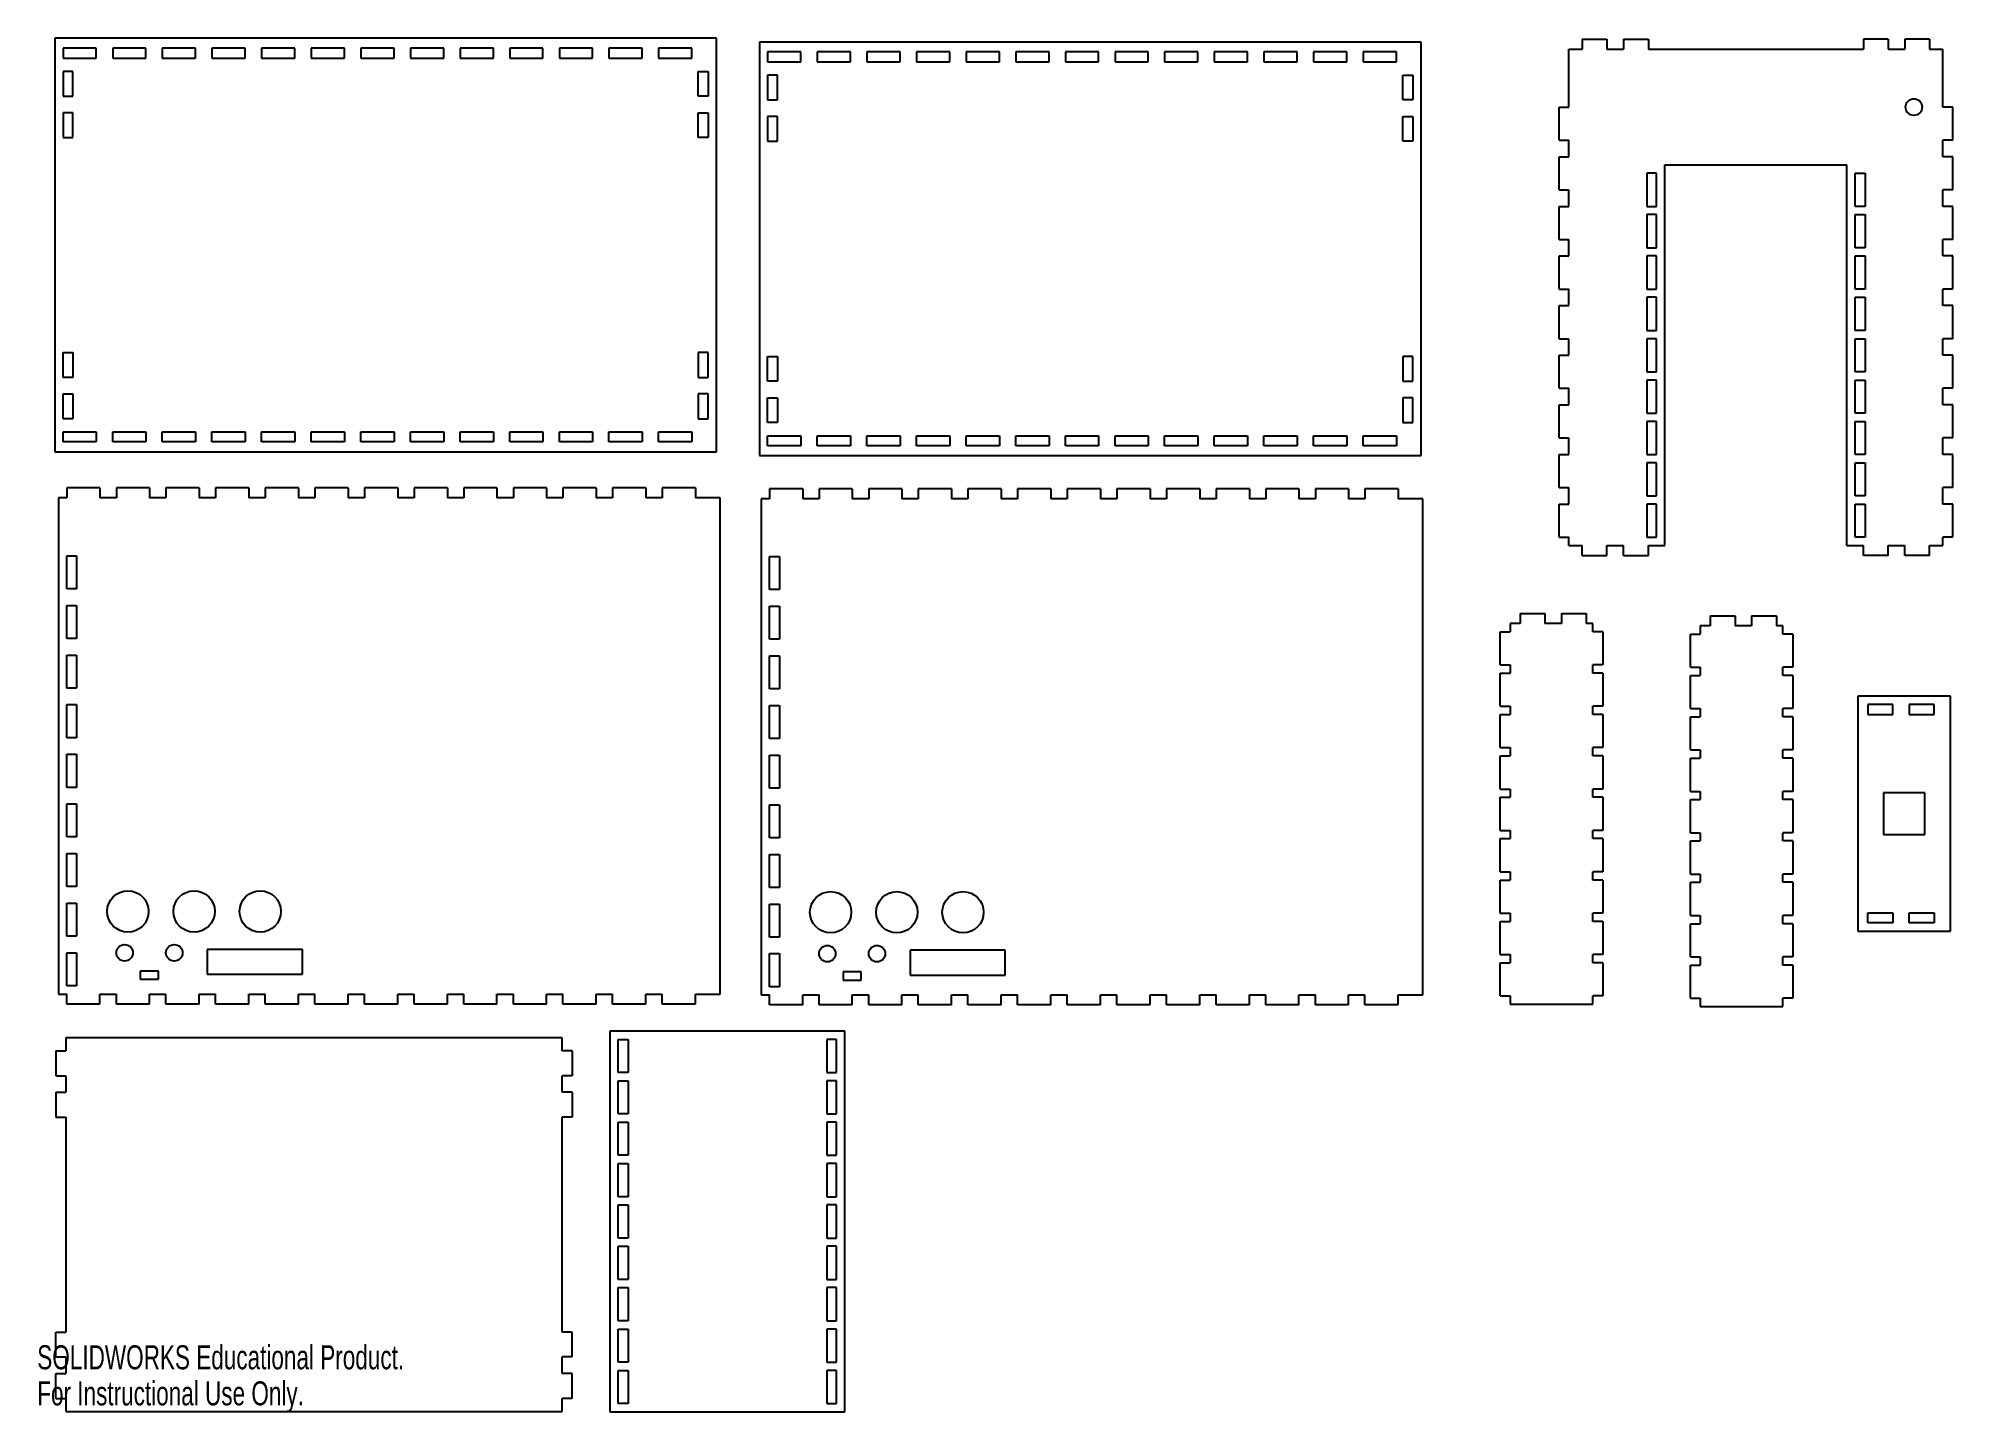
# Model space of a CAD drawing. Header units: millimetres. Extents: x 1 to 1158, y 0 to 831.
import ezdxf

# ---------------------------------------------------------------- set-up
doc = ezdxf.new("R2010")
doc.units = ezdxf.units.MM
doc.styles.add('SLDTEXTSTYLE0', font='TXT', dxfattribs={"width": 0.7})

msp = doc.modelspace()

# ---------------------------------------------------------------- linework, layer by layer
at = {"color": 7, "linetype": 'Continuous', "lineweight": 25}
for p, q in [((410.6, 830.6), (10.6, 830.6)), ((10.6, 830.6), (10.6, 580.6)), ((35.7, 824.6), (15.6, 824.6)), ((15.6, 824.6), (15.6, 818.6)), ((35.7, 818.6), (35.7, 824.6)), ((65.7, 824.6), (45.6, 824.6)), ((45.6, 824.6), (45.6, 818.6)), ((65.7, 818.6), (65.7, 824.6)), ((95.7, 824.6), (75.6, 824.6)), ((75.6, 824.6), (75.6, 818.6)), ((95.7, 818.6), (95.7, 824.6)), ((125.7, 824.6), (105.6, 824.6)), ((105.6, 824.6), (105.6, 818.6)), ((125.7, 818.6), (125.7, 824.6)), ((155.7, 824.6), (135.6, 824.6)), ((135.6, 824.6), (135.6, 818.6)), ((155.7, 818.6), (155.7, 824.6)), ((185.7, 824.6), (165.6, 824.6)), ((165.6, 824.6), (165.6, 818.6)), ((185.7, 818.6), (185.7, 824.6)), ((215.7, 824.6), (195.6, 824.6)), ((195.6, 824.6), (195.6, 818.6)), ((215.7, 818.6), (215.7, 824.6)), ((245.7, 824.6), (225.6, 824.6)), ((225.6, 824.6), (225.6, 818.6)), ((245.7, 818.6), (245.7, 824.6)), ((275.7, 824.6), (255.6, 824.6)), ((255.6, 824.6), (255.6, 818.6)), ((275.7, 818.6), (275.7, 824.6)), ((305.7, 824.6), (285.6, 824.6)), ((285.6, 824.6), (285.6, 818.6)), ((305.7, 818.6), (305.7, 824.6)), ((335.7, 824.6), (315.6, 824.6)), ((315.6, 824.6), (315.6, 818.6)), ((335.7, 818.6), (335.7, 824.6)), ((365.7, 824.6), (345.6, 824.6)), ((345.6, 824.6), (345.6, 818.6)), ((365.7, 818.6), (365.7, 824.6)), ((395.7, 824.6), (375.6, 824.6)), ((375.6, 824.6), (375.6, 818.6)), ((395.7, 818.6), (395.7, 824.6)), ((410.6, 580.6), (410.6, 830.6)), ((836.5, 828.3), (436.5, 828.3)), ((436.5, 828.3), (436.5, 578.3)), ((461.6, 822.3), (441.5, 822.3)), ((441.5, 822.3), (441.5, 816.3)), ((461.6, 816.3), (461.6, 822.3)), ((491.6, 822.3), (471.5, 822.3)), ((471.5, 822.3), (471.5, 816.3)), ((491.6, 816.3), (491.6, 822.3)), ((521.6, 822.3), (501.5, 822.3)), ((501.5, 822.3), (501.5, 816.3)), ((521.6, 816.3), (521.6, 822.3)), ((551.6, 822.3), (531.5, 822.3)), ((531.5, 822.3), (531.5, 816.3)), ((551.6, 816.3), (551.6, 822.3)), ((581.6, 822.3), (561.5, 822.3)), ((561.5, 822.3), (561.5, 816.3)), ((581.6, 816.3), (581.6, 822.3)), ((611.6, 822.3), (591.5, 822.3)), ((591.5, 822.3), (591.5, 816.3)), ((611.6, 816.3), (611.6, 822.3)), ((641.6, 822.3), (621.5, 822.3)), ((621.5, 822.3), (621.5, 816.3)), ((641.6, 816.3), (641.6, 822.3)), ((671.6, 822.3), (651.5, 822.3)), ((651.5, 822.3), (651.5, 816.3)), ((671.6, 816.3), (671.6, 822.3)), ((701.6, 822.3), (681.5, 822.3)), ((681.5, 822.3), (681.5, 816.3)), ((701.6, 816.3), (701.6, 822.3)), ((731.6, 822.3), (711.5, 822.3)), ((711.5, 822.3), (711.5, 816.3)), ((731.6, 816.3), (731.6, 822.3)), ((761.6, 822.3), (741.5, 822.3)), ((741.5, 822.3), (741.5, 816.3)), ((761.6, 816.3), (761.6, 822.3)), ((791.6, 822.3), (771.5, 822.3)), ((771.5, 822.3), (771.5, 816.3)), ((791.6, 816.3), (791.6, 822.3)), ((821.6, 822.3), (801.5, 822.3)), ((801.5, 822.3), (801.5, 816.3)), ((821.6, 816.3), (821.6, 822.3)), ((836.5, 578.3), (836.5, 828.3)), ((925.9, 789), (925.9, 824)), ((925.9, 824), (933.9, 824)), ((933.9, 830), (933.9, 824)), ((933.9, 830), (948.9, 830)), ((948.9, 830), (948.9, 824)), ((948.9, 824), (958.9, 824)), ((958.9, 830), (958.9, 824)), ((958.9, 830), (973.9, 830)), ((973.9, 830), (973.9, 824)), ((973.9, 824), (1103.9, 824)), ((1103.9, 830), (1103.9, 824)), ((1118.9, 830), (1103.9, 830)), ((1118.9, 830), (1118.9, 824)), ((1118.9, 824), (1128.9, 824)), ((1128.9, 830), (1128.9, 824)), ((1143.9, 830), (1128.9, 830)), ((1143.9, 830), (1143.9, 824)), ((1143.9, 824), (1151.9, 824)), ((1151.9, 789), (1151.9, 824)), ((15.6, 818.6), (35.7, 818.6)), ((21.6, 810.6), (15.6, 810.6)), ((15.6, 810.6), (15.6, 795.6)), ((21.6, 795.6), (21.6, 810.6)), ((45.6, 818.6), (65.7, 818.6)), ((75.6, 818.6), (95.7, 818.6)), ((105.6, 818.6), (125.7, 818.6)), ((135.6, 818.6), (155.7, 818.6)), ((165.6, 818.6), (185.7, 818.6)), ((195.6, 818.6), (215.7, 818.6)), ((225.6, 818.6), (245.7, 818.6)), ((255.6, 818.6), (275.7, 818.6)), ((285.6, 818.6), (305.7, 818.6)), ((315.6, 818.6), (335.7, 818.6)), ((345.6, 818.6), (365.7, 818.6)), ((375.6, 818.6), (395.7, 818.6)), ((399.6, 795.6), (399.6, 810.6)), ((399.6, 810.6), (405.6, 810.6)), ((405.6, 810.6), (405.6, 795.6)), ((441.5, 816.3), (461.6, 816.3)), ((471.5, 816.3), (491.6, 816.3)), ((501.5, 816.3), (521.6, 816.3)), ((531.5, 816.3), (551.6, 816.3)), ((561.5, 816.3), (581.6, 816.3)), ((591.5, 816.3), (611.6, 816.3)), ((621.5, 816.3), (641.6, 816.3)), ((651.5, 816.3), (671.6, 816.3)), ((681.5, 816.3), (701.6, 816.3)), ((711.5, 816.3), (731.6, 816.3)), ((741.5, 816.3), (761.6, 816.3)), ((771.5, 816.3), (791.6, 816.3)), ((801.5, 816.3), (821.6, 816.3)), ((447.5, 808.3), (441.5, 808.3)), ((441.5, 808.3), (441.5, 793.3)), ((447.5, 793.3), (447.5, 808.3)), ((825.5, 793.3), (825.5, 808.3)), ((825.5, 808.3), (831.5, 808.3)), ((831.5, 808.3), (831.5, 793.3)), ((15.6, 795.6), (21.6, 795.6)), ((405.6, 795.6), (399.6, 795.6)), ((441.5, 793.3), (447.5, 793.3)), ((831.5, 793.3), (825.5, 793.3)), ((919.9, 769), (919.9, 789)), ((919.9, 789), (925.9, 789)), ((1157.9, 789), (1151.9, 789)), ((1157.9, 769), (1157.9, 789)), ((21.6, 785.6), (15.6, 785.6)), ((15.6, 785.6), (15.6, 770.6)), ((21.6, 770.6), (21.6, 785.6)), ((399.6, 770.6), (399.6, 785.6)), ((399.6, 785.6), (405.6, 785.6)), ((405.6, 785.6), (405.6, 770.6)), ((447.5, 783.3), (441.5, 783.3)), ((441.5, 783.3), (441.5, 768.3)), ((447.5, 768.3), (447.5, 783.3)), ((825.5, 768.3), (825.5, 783.3)), ((825.5, 783.3), (831.5, 783.3)), ((831.5, 783.3), (831.5, 768.3)), ((15.6, 770.6), (21.6, 770.6)), ((405.6, 770.6), (399.6, 770.6)), ((441.5, 768.3), (447.5, 768.3)), ((831.5, 768.3), (825.5, 768.3)), ((919.9, 769), (925.9, 769)), ((925.9, 759), (925.9, 769)), ((1157.9, 769), (1151.9, 769)), ((1151.9, 759), (1151.9, 769)), ((919.9, 739), (919.9, 759)), ((919.9, 759), (925.9, 759)), ((983.9, 754), (1093.9, 754)), ((983.9, 524), (983.9, 754)), ((1093.9, 524), (1093.9, 754)), ((1157.9, 759), (1151.9, 759)), ((1157.9, 739), (1157.9, 759)), ((978.9, 749), (972.9, 749)), ((972.9, 749), (972.9, 729)), ((978.9, 729), (978.9, 749)), ((1098.9, 749), (1104.9, 749)), ((1098.9, 729), (1098.9, 749)), ((1104.9, 749), (1104.9, 729)), ((919.9, 739), (925.9, 739)), ((925.9, 729), (925.9, 739)), ((1157.9, 739), (1151.9, 739)), ((1151.9, 729), (1151.9, 739)), ((919.9, 709), (919.9, 729)), ((919.9, 729), (925.9, 729)), ((972.9, 729), (978.9, 729)), ((978.9, 724), (972.9, 724)), ((972.9, 724), (972.9, 704)), ((978.9, 704), (978.9, 724)), ((1104.9, 729), (1098.9, 729)), ((1098.9, 724), (1104.9, 724)), ((1098.9, 704), (1098.9, 724)), ((1104.9, 724), (1104.9, 704)), ((1157.9, 729), (1151.9, 729)), ((1157.9, 709), (1157.9, 729)), ((919.9, 709), (925.9, 709)), ((925.9, 699), (925.9, 709)), ((1157.9, 709), (1151.9, 709)), ((1151.9, 699), (1151.9, 709)), ((919.9, 679), (919.9, 699)), ((919.9, 699), (925.9, 699)), ((972.9, 704), (978.9, 704)), ((978.9, 699), (972.9, 699)), ((972.9, 699), (972.9, 679)), ((978.9, 679), (978.9, 699)), ((1104.9, 704), (1098.9, 704)), ((1098.9, 699), (1104.9, 699)), ((1098.9, 679), (1098.9, 699)), ((1104.9, 699), (1104.9, 679)), ((1157.9, 699), (1151.9, 699)), ((1157.9, 679), (1157.9, 699)), ((919.9, 679), (925.9, 679)), ((925.9, 669), (925.9, 679)), ((972.9, 679), (978.9, 679)), ((978.9, 674), (972.9, 674)), ((972.9, 674), (972.9, 654)), ((978.9, 654), (978.9, 674)), ((1104.9, 679), (1098.9, 679)), ((1098.9, 674), (1104.9, 674)), ((1098.9, 654), (1098.9, 674)), ((1104.9, 674), (1104.9, 654)), ((1157.9, 679), (1151.9, 679)), ((1151.9, 669), (1151.9, 679)), ((919.9, 649), (919.9, 669)), ((919.9, 669), (925.9, 669)), ((1157.9, 669), (1151.9, 669)), ((1157.9, 649), (1157.9, 669)), ((919.9, 649), (925.9, 649)), ((925.9, 639), (925.9, 649)), ((972.9, 654), (978.9, 654)), ((978.9, 649), (972.9, 649)), ((972.9, 649), (972.9, 629)), ((978.9, 629), (978.9, 649)), ((1104.9, 654), (1098.9, 654)), ((1098.9, 649), (1104.9, 649)), ((1098.9, 629), (1098.9, 649)), ((1104.9, 649), (1104.9, 629)), ((1157.9, 649), (1151.9, 649)), ((1151.9, 639), (1151.9, 649)), ((15.6, 640.6), (21.6, 640.6)), ((15.6, 625.6), (15.6, 640.6)), ((21.6, 640.6), (21.6, 625.6)), ((405.6, 640.6), (399.6, 640.6)), ((399.6, 640.6), (399.6, 625.6)), ((405.6, 625.6), (405.6, 640.6)), ((441.5, 638.3), (447.5, 638.3)), ((441.5, 623.3), (441.5, 638.3)), ((447.5, 638.3), (447.5, 623.3)), ((831.5, 638.3), (825.5, 638.3)), ((825.5, 638.3), (825.5, 623.3)), ((831.5, 623.3), (831.5, 638.3)), ((919.9, 619), (919.9, 639)), ((919.9, 639), (925.9, 639)), ((1157.9, 639), (1151.9, 639)), ((1157.9, 619), (1157.9, 639)), ((21.6, 625.6), (15.6, 625.6)), ((399.6, 625.6), (405.6, 625.6)), ((972.9, 629), (978.9, 629)), ((1104.9, 629), (1098.9, 629)), ((15.6, 615.6), (21.6, 615.6)), ((15.6, 600.6), (15.6, 615.6)), ((21.6, 615.6), (21.6, 600.6)), ((405.6, 615.6), (399.6, 615.6)), ((399.6, 615.6), (399.6, 600.6)), ((405.6, 600.6), (405.6, 615.6)), ((447.5, 623.3), (441.5, 623.3)), ((825.5, 623.3), (831.5, 623.3)), ((919.9, 619), (925.9, 619)), ((925.9, 609), (925.9, 619)), ((978.9, 624), (972.9, 624)), ((972.9, 624), (972.9, 604)), ((978.9, 604), (978.9, 624)), ((1098.9, 624), (1104.9, 624)), ((1098.9, 604), (1098.9, 624)), ((1104.9, 624), (1104.9, 604)), ((1157.9, 619), (1151.9, 619)), ((1151.9, 609), (1151.9, 619)), ((441.5, 613.3), (447.5, 613.3)), ((441.5, 598.3), (441.5, 613.3)), ((447.5, 613.3), (447.5, 598.3)), ((831.5, 613.3), (825.5, 613.3)), ((825.5, 613.3), (825.5, 598.3)), ((831.5, 598.3), (831.5, 613.3)), ((919.9, 589), (919.9, 609)), ((919.9, 609), (925.9, 609)), ((972.9, 604), (978.9, 604)), ((1104.9, 604), (1098.9, 604)), ((1157.9, 609), (1151.9, 609)), ((1157.9, 589), (1157.9, 609)), ((21.6, 600.6), (15.6, 600.6)), ((15.6, 592.6), (35.7, 592.6)), ((15.6, 586.6), (15.6, 592.6)), ((35.7, 592.6), (35.7, 586.6)), ((45.6, 592.6), (65.7, 592.6)), ((45.6, 586.6), (45.6, 592.6)), ((65.7, 592.6), (65.7, 586.6)), ((75.6, 592.6), (95.7, 592.6)), ((75.6, 586.6), (75.6, 592.6)), ((95.7, 592.6), (95.7, 586.6)), ((105.6, 592.6), (125.7, 592.6)), ((105.6, 586.6), (105.6, 592.6)), ((125.7, 592.6), (125.7, 586.6)), ((135.6, 592.6), (155.7, 592.6)), ((135.6, 586.6), (135.6, 592.6)), ((155.7, 592.6), (155.7, 586.6)), ((165.6, 592.6), (185.7, 592.6)), ((165.6, 586.6), (165.6, 592.6)), ((185.7, 592.6), (185.7, 586.6)), ((195.6, 592.6), (215.7, 592.6)), ((195.6, 586.6), (195.6, 592.6)), ((215.7, 592.6), (215.7, 586.6)), ((225.6, 592.6), (245.7, 592.6)), ((225.6, 586.6), (225.6, 592.6)), ((245.7, 592.6), (245.7, 586.6)), ((255.6, 592.6), (275.7, 592.6)), ((255.6, 586.6), (255.6, 592.6)), ((275.7, 592.6), (275.7, 586.6)), ((285.6, 592.6), (305.7, 592.6)), ((285.6, 586.6), (285.6, 592.6)), ((305.7, 592.6), (305.7, 586.6)), ((315.6, 592.6), (335.7, 592.6)), ((315.6, 586.6), (315.6, 592.6)), ((335.7, 592.6), (335.7, 586.6)), ((345.6, 592.6), (365.7, 592.6)), ((345.6, 586.6), (345.6, 592.6)), ((365.7, 592.6), (365.7, 586.6)), ((375.6, 592.6), (395.7, 592.6)), ((375.6, 586.6), (375.6, 592.6)), ((395.7, 592.6), (395.7, 586.6)), ((399.6, 600.6), (405.6, 600.6)), ((447.5, 598.3), (441.5, 598.3)), ((441.5, 590.3), (461.6, 590.3)), ((441.5, 584.3), (441.5, 590.3)), ((461.6, 590.3), (461.6, 584.3)), ((471.5, 590.3), (491.6, 590.3)), ((471.5, 584.3), (471.5, 590.3)), ((491.6, 590.3), (491.6, 584.3)), ((501.5, 590.3), (521.6, 590.3)), ((501.5, 584.3), (501.5, 590.3)), ((521.6, 590.3), (521.6, 584.3)), ((531.5, 590.3), (551.6, 590.3)), ((531.5, 584.3), (531.5, 590.3)), ((551.6, 590.3), (551.6, 584.3)), ((561.5, 590.3), (581.6, 590.3)), ((561.5, 584.3), (561.5, 590.3)), ((581.6, 590.3), (581.6, 584.3)), ((591.5, 590.3), (611.6, 590.3)), ((591.5, 584.3), (591.5, 590.3)), ((611.6, 590.3), (611.6, 584.3)), ((621.5, 590.3), (641.6, 590.3)), ((621.5, 584.3), (621.5, 590.3)), ((641.6, 590.3), (641.6, 584.3)), ((651.5, 590.3), (671.6, 590.3)), ((651.5, 584.3), (651.5, 590.3)), ((671.6, 590.3), (671.6, 584.3)), ((681.5, 590.3), (701.6, 590.3)), ((681.5, 584.3), (681.5, 590.3)), ((701.6, 590.3), (701.6, 584.3)), ((711.5, 590.3), (731.6, 590.3)), ((711.5, 584.3), (711.5, 590.3)), ((731.6, 590.3), (731.6, 584.3)), ((741.5, 590.3), (761.6, 590.3)), ((741.5, 584.3), (741.5, 590.3)), ((761.6, 590.3), (761.6, 584.3)), ((771.5, 590.3), (791.6, 590.3)), ((771.5, 584.3), (771.5, 590.3)), ((791.6, 590.3), (791.6, 584.3)), ((801.5, 590.3), (821.6, 590.3)), ((801.5, 584.3), (801.5, 590.3)), ((821.6, 590.3), (821.6, 584.3)), ((825.5, 598.3), (831.5, 598.3)), ((978.9, 599), (972.9, 599)), ((972.9, 599), (972.9, 579)), ((978.9, 579), (978.9, 599)), ((1098.9, 599), (1104.9, 599)), ((1098.9, 579), (1098.9, 599)), ((1104.9, 599), (1104.9, 579)), ((10.6, 580.6), (410.6, 580.6)), ((35.7, 586.6), (15.6, 586.6)), ((65.7, 586.6), (45.6, 586.6)), ((95.7, 586.6), (75.6, 586.6)), ((125.7, 586.6), (105.6, 586.6)), ((155.7, 586.6), (135.6, 586.6)), ((185.7, 586.6), (165.6, 586.6)), ((215.7, 586.6), (195.6, 586.6)), ((245.7, 586.6), (225.6, 586.6)), ((275.7, 586.6), (255.6, 586.6)), ((305.7, 586.6), (285.6, 586.6)), ((335.7, 586.6), (315.6, 586.6)), ((365.7, 586.6), (345.6, 586.6)), ((395.7, 586.6), (375.6, 586.6)), ((461.6, 584.3), (441.5, 584.3)), ((491.6, 584.3), (471.5, 584.3)), ((521.6, 584.3), (501.5, 584.3)), ((551.6, 584.3), (531.5, 584.3)), ((581.6, 584.3), (561.5, 584.3)), ((611.6, 584.3), (591.5, 584.3)), ((641.6, 584.3), (621.5, 584.3)), ((671.6, 584.3), (651.5, 584.3)), ((701.6, 584.3), (681.5, 584.3)), ((731.6, 584.3), (711.5, 584.3)), ((761.6, 584.3), (741.5, 584.3)), ((791.6, 584.3), (771.5, 584.3)), ((821.6, 584.3), (801.5, 584.3)), ((919.9, 589), (925.9, 589)), ((919.9, 559), (919.9, 579)), ((919.9, 579), (925.9, 579)), ((925.9, 579), (925.9, 589)), ((972.9, 579), (978.9, 579)), ((1104.9, 579), (1098.9, 579)), ((1157.9, 589), (1151.9, 589)), ((1151.9, 579), (1151.9, 589)), ((1157.9, 579), (1151.9, 579)), ((1157.9, 559), (1157.9, 579)), ((436.5, 578.3), (836.5, 578.3)), ((978.9, 574), (972.9, 574)), ((972.9, 574), (972.9, 554)), ((978.9, 554), (978.9, 574)), ((1098.9, 574), (1104.9, 574)), ((1098.9, 554), (1098.9, 574)), ((1104.9, 574), (1104.9, 554)), ((17.8, 558.8), (17.8, 552.8)), ((37.9, 558.8), (17.8, 558.8)), ((37.9, 558.8), (37.9, 552.8)), ((47.8, 558.8), (47.8, 552.8)), ((67.9, 558.8), (47.8, 558.8)), ((67.9, 558.8), (67.9, 552.8)), ((77.8, 558.8), (77.8, 552.8)), ((97.9, 558.8), (77.8, 558.8)), ((97.9, 558.8), (97.9, 552.8)), ((107.8, 558.8), (107.8, 552.8)), ((127.9, 558.8), (107.8, 558.8)), ((127.9, 558.8), (127.9, 552.8)), ((137.8, 558.8), (137.8, 552.8)), ((157.9, 558.8), (137.8, 558.8)), ((157.9, 558.8), (157.9, 552.8)), ((167.8, 558.8), (167.8, 552.8)), ((187.9, 558.8), (167.8, 558.8)), ((187.9, 558.8), (187.9, 552.8)), ((197.8, 558.8), (197.8, 552.8)), ((217.9, 558.8), (197.8, 558.8)), ((217.9, 558.8), (217.9, 552.8)), ((227.8, 558.8), (227.8, 552.8)), ((247.9, 558.8), (227.8, 558.8)), ((247.9, 558.8), (247.9, 552.8)), ((257.8, 558.8), (257.8, 552.8)), ((277.9, 558.8), (257.8, 558.8)), ((277.9, 558.8), (277.9, 552.8)), ((287.8, 558.8), (287.8, 552.8)), ((307.9, 558.8), (287.8, 558.8)), ((307.9, 558.8), (307.9, 552.8)), ((317.8, 558.8), (317.8, 552.8)), ((337.9, 558.8), (317.8, 558.8)), ((337.9, 558.8), (337.9, 552.8)), ((347.8, 558.8), (347.8, 552.8)), ((367.9, 558.8), (347.8, 558.8)), ((367.9, 558.8), (367.9, 552.8)), ((377.8, 558.8), (377.8, 552.8)), ((397.9, 558.8), (377.8, 558.8)), ((397.9, 558.8), (397.9, 552.8)), ((442.6, 558.3), (442.6, 552.3)), ((462.7, 558.3), (442.6, 558.3)), ((462.7, 558.3), (462.7, 552.3)), ((472.6, 558.3), (472.6, 552.3)), ((492.7, 558.3), (472.6, 558.3)), ((492.7, 558.3), (492.7, 552.3)), ((502.6, 558.3), (502.6, 552.3)), ((522.7, 558.3), (502.6, 558.3)), ((522.7, 558.3), (522.7, 552.3)), ((532.6, 558.3), (532.6, 552.3)), ((552.7, 558.3), (532.6, 558.3)), ((552.7, 558.3), (552.7, 552.3)), ((562.6, 558.3), (562.6, 552.3)), ((582.7, 558.3), (562.6, 558.3)), ((582.7, 558.3), (582.7, 552.3)), ((592.6, 558.3), (592.6, 552.3)), ((612.7, 558.3), (592.6, 558.3)), ((612.7, 558.3), (612.7, 552.3)), ((622.6, 558.3), (622.6, 552.3)), ((642.7, 558.3), (622.6, 558.3)), ((642.7, 558.3), (642.7, 552.3)), ((652.6, 558.3), (652.6, 552.3)), ((672.7, 558.3), (652.6, 558.3)), ((672.7, 558.3), (672.7, 552.3)), ((682.6, 558.3), (682.6, 552.3)), ((702.7, 558.3), (682.6, 558.3)), ((702.7, 558.3), (702.7, 552.3)), ((712.6, 558.3), (712.6, 552.3)), ((732.7, 558.3), (712.6, 558.3)), ((732.7, 558.3), (732.7, 552.3)), ((742.6, 558.3), (742.6, 552.3)), ((762.7, 558.3), (742.6, 558.3)), ((762.7, 558.3), (762.7, 552.3)), ((772.6, 558.3), (772.6, 552.3)), ((792.7, 558.3), (772.6, 558.3)), ((792.7, 558.3), (792.7, 552.3)), ((802.6, 558.3), (802.6, 552.3)), ((822.7, 558.3), (802.6, 558.3)), ((822.7, 558.3), (822.7, 552.3)), ((919.9, 559), (925.9, 559)), ((925.9, 549), (925.9, 559)), ((1157.9, 559), (1151.9, 559)), ((1151.9, 549), (1151.9, 559)), ((12.8, 552.8), (12.8, 252.8)), ((17.8, 552.8), (12.8, 552.8)), ((47.8, 552.8), (37.9, 552.8)), ((77.8, 552.8), (67.9, 552.8)), ((107.8, 552.8), (97.9, 552.8)), ((137.8, 552.8), (127.9, 552.8)), ((167.8, 552.8), (157.9, 552.8)), ((197.8, 552.8), (187.9, 552.8)), ((227.8, 552.8), (217.9, 552.8)), ((257.8, 552.8), (247.9, 552.8)), ((287.8, 552.8), (277.9, 552.8)), ((317.8, 552.8), (307.9, 552.8)), ((347.8, 552.8), (337.9, 552.8)), ((377.8, 552.8), (367.9, 552.8)), ((412.8, 552.8), (397.9, 552.8)), ((412.8, 252.8), (412.8, 552.8)), ((437.6, 552.3), (437.6, 252.3)), ((442.6, 552.3), (437.6, 552.3)), ((472.6, 552.3), (462.7, 552.3)), ((502.6, 552.3), (492.7, 552.3)), ((532.6, 552.3), (522.7, 552.3)), ((562.6, 552.3), (552.7, 552.3)), ((592.6, 552.3), (582.7, 552.3)), ((622.6, 552.3), (612.7, 552.3)), ((652.6, 552.3), (642.7, 552.3)), ((682.6, 552.3), (672.7, 552.3)), ((712.6, 552.3), (702.7, 552.3)), ((742.6, 552.3), (732.7, 552.3)), ((772.6, 552.3), (762.7, 552.3)), ((802.6, 552.3), (792.7, 552.3)), ((837.6, 552.3), (822.7, 552.3)), ((837.6, 252.3), (837.6, 552.3)), ((919.9, 529), (919.9, 549)), ((919.9, 549), (925.9, 549)), ((972.9, 554), (978.9, 554)), ((978.9, 549), (972.9, 549)), ((972.9, 549), (972.9, 529)), ((978.9, 529), (978.9, 549)), ((1104.9, 554), (1098.9, 554)), ((1098.9, 549), (1104.9, 549)), ((1098.9, 529), (1098.9, 549)), ((1104.9, 549), (1104.9, 529)), ((1157.9, 549), (1151.9, 549)), ((1157.9, 529), (1157.9, 549)), ((919.9, 529), (925.9, 529)), ((925.9, 524), (925.9, 529)), ((925.9, 524), (933.9, 524)), ((933.9, 518), (933.9, 524)), ((948.9, 524), (958.9, 524)), ((948.9, 518), (948.9, 524)), ((958.9, 518), (958.9, 524)), ((972.9, 529), (978.9, 529)), ((973.9, 524), (983.9, 524)), ((973.9, 518), (973.9, 524)), ((1093.9, 524), (1103.9, 524)), ((1104.9, 529), (1098.9, 529)), ((1103.9, 518), (1103.9, 524)), ((1118.9, 524), (1128.9, 524)), ((1118.9, 518), (1118.9, 524)), ((1128.9, 518), (1128.9, 524)), ((1143.9, 524), (1151.9, 524)), ((1143.9, 518), (1143.9, 524)), ((1157.9, 529), (1151.9, 529)), ((1151.9, 524), (1151.9, 529)), ((17.8, 497.8), (17.8, 517.8)), ((17.8, 517.8), (23.8, 517.8)), ((23.8, 517.8), (23.8, 497.8)), ((442.6, 497.3), (442.6, 517.3)), ((442.6, 517.3), (448.6, 517.3)), ((448.6, 517.3), (448.6, 497.3)), ((933.9, 518), (948.9, 518)), ((958.9, 518), (973.9, 518)), ((1118.9, 518), (1103.9, 518)), ((1143.9, 518), (1128.9, 518)), ((23.8, 497.8), (17.8, 497.8)), ((17.8, 467.8), (17.8, 487.8)), ((17.8, 487.8), (23.8, 487.8)), ((23.8, 487.8), (23.8, 467.8)), ((448.6, 497.3), (442.6, 497.3)), ((442.6, 467.3), (442.6, 487.3)), ((442.6, 487.3), (448.6, 487.3)), ((448.6, 487.3), (448.6, 467.3)), ((890.4, 476.8), (890.4, 471.8)), ((896.4, 476.8), (890.4, 476.8)), ((896.4, 482.8), (896.4, 476.8)), ((896.4, 482.8), (911.4, 482.8)), ((911.4, 482.8), (911.4, 476.8)), ((921.4, 476.8), (911.4, 476.8)), ((921.4, 482.8), (921.4, 476.8)), ((921.4, 482.8), (936.4, 482.8)), ((936.4, 482.8), (936.4, 476.8)), ((940.4, 476.8), (936.4, 476.8)), ((940.4, 471.8), (940.4, 476.8)), ((1005.3, 475.4), (1005.3, 470.4)), ((1011.3, 475.4), (1005.3, 475.4)), ((1011.3, 481.4), (1011.3, 475.4)), ((1011.3, 481.4), (1026.3, 481.4)), ((1026.3, 481.4), (1026.3, 475.4)), ((1036.3, 475.4), (1026.3, 475.4)), ((1036.3, 481.4), (1036.3, 475.4)), ((1036.3, 481.4), (1051.3, 481.4)), ((1051.3, 481.4), (1051.3, 475.4)), ((1055.3, 475.4), (1051.3, 475.4)), ((1055.3, 470.4), (1055.3, 475.4)), ((23.8, 467.8), (17.8, 467.8)), ((448.6, 467.3), (442.6, 467.3)), ((884.4, 451.8), (884.4, 471.8)), ((884.4, 471.8), (890.4, 471.8)), ((946.4, 471.8), (940.4, 471.8)), ((946.4, 471.8), (946.4, 451.8)), ((999.3, 450.4), (999.3, 470.4)), ((999.3, 470.4), (1005.3, 470.4)), ((1061.3, 470.4), (1055.3, 470.4)), ((1061.3, 470.4), (1061.3, 450.4)), ((17.8, 437.8), (17.8, 457.8)), ((17.8, 457.8), (23.8, 457.8)), ((23.8, 457.8), (23.8, 437.8)), ((442.6, 437.3), (442.6, 457.3)), ((442.6, 457.3), (448.6, 457.3)), ((448.6, 457.3), (448.6, 437.3)), ((884.4, 451.8), (890.4, 451.8)), ((890.4, 451.8), (890.4, 446.8)), ((946.4, 451.8), (940.4, 451.8)), ((940.4, 446.8), (940.4, 451.8)), ((884.4, 426.8), (884.4, 446.8)), ((884.4, 446.8), (890.4, 446.8)), ((946.4, 446.8), (940.4, 446.8)), ((946.4, 446.8), (946.4, 426.8)), ((999.3, 450.4), (1005.3, 450.4)), ((999.3, 425.4), (999.3, 445.4)), ((999.3, 445.4), (1005.3, 445.4)), ((1005.3, 450.4), (1005.3, 445.4)), ((1061.3, 450.4), (1055.3, 450.4)), ((1055.3, 445.4), (1055.3, 450.4)), ((1061.3, 445.4), (1055.3, 445.4)), ((1061.3, 445.4), (1061.3, 425.4)), ((23.8, 437.8), (17.8, 437.8)), ((448.6, 437.3), (442.6, 437.3)), ((1100.6, 432.9), (1100.6, 290.9)), ((1156.6, 432.9), (1100.6, 432.9)), ((1156.6, 290.9), (1156.6, 432.9)), ((17.8, 407.8), (17.8, 427.8)), ((17.8, 427.8), (23.8, 427.8)), ((23.8, 427.8), (23.8, 407.8)), ((442.6, 407.3), (442.6, 427.3)), ((442.6, 427.3), (448.6, 427.3)), ((448.6, 427.3), (448.6, 407.3)), ((884.4, 426.8), (890.4, 426.8)), ((884.4, 401.8), (884.4, 421.8)), ((884.4, 421.8), (890.4, 421.8)), ((890.4, 426.8), (890.4, 421.8)), ((946.4, 426.8), (940.4, 426.8)), ((940.4, 421.8), (940.4, 426.8)), ((946.4, 421.8), (940.4, 421.8)), ((946.4, 421.8), (946.4, 401.8)), ((999.3, 425.4), (1005.3, 425.4)), ((999.3, 400.4), (999.3, 420.4)), ((999.3, 420.4), (1005.3, 420.4)), ((1005.3, 425.4), (1005.3, 420.4)), ((1061.3, 425.4), (1055.3, 425.4)), ((1055.3, 420.4), (1055.3, 425.4)), ((1061.3, 420.4), (1055.3, 420.4)), ((1061.3, 420.4), (1061.3, 400.4)), ((1106.6, 427.9), (1106.6, 421.9)), ((1121.6, 427.9), (1106.6, 427.9)), ((1106.6, 421.9), (1121.6, 421.9)), ((1121.6, 421.9), (1121.6, 427.9)), ((1131.6, 427.9), (1131.6, 421.9)), ((1146.6, 427.9), (1131.6, 427.9)), ((1131.6, 421.9), (1146.6, 421.9)), ((1146.6, 421.9), (1146.6, 427.9)), ((23.8, 407.8), (17.8, 407.8)), ((448.6, 407.3), (442.6, 407.3)), ((17.8, 377.8), (17.8, 397.8)), ((17.8, 397.8), (23.8, 397.8)), ((23.8, 397.8), (23.8, 377.8)), ((442.6, 377.3), (442.6, 397.3)), ((442.6, 397.3), (448.6, 397.3)), ((448.6, 397.3), (448.6, 377.3)), ((884.4, 401.8), (890.4, 401.8)), ((884.4, 376.8), (884.4, 396.8)), ((884.4, 396.8), (890.4, 396.8)), ((890.4, 401.8), (890.4, 396.8)), ((946.4, 401.8), (940.4, 401.8)), ((940.4, 396.8), (940.4, 401.8)), ((946.4, 396.8), (940.4, 396.8)), ((946.4, 396.8), (946.4, 376.8)), ((999.3, 400.4), (1005.3, 400.4)), ((999.3, 375.4), (999.3, 395.4)), ((999.3, 395.4), (1005.3, 395.4)), ((1005.3, 400.4), (1005.3, 395.4)), ((1061.3, 400.4), (1055.3, 400.4)), ((1055.3, 395.4), (1055.3, 400.4)), ((1061.3, 395.4), (1055.3, 395.4)), ((1061.3, 395.4), (1061.3, 375.4)), ((23.8, 377.8), (17.8, 377.8)), ((448.6, 377.3), (442.6, 377.3)), ((884.4, 376.8), (890.4, 376.8)), ((884.4, 351.8), (884.4, 371.8)), ((884.4, 371.8), (890.4, 371.8)), ((890.4, 376.8), (890.4, 371.8)), ((946.4, 376.8), (940.4, 376.8)), ((940.4, 371.8), (940.4, 376.8)), ((946.4, 371.8), (940.4, 371.8)), ((946.4, 371.8), (946.4, 351.8)), ((999.3, 375.4), (1005.3, 375.4)), ((999.3, 350.4), (999.3, 370.4)), ((999.3, 370.4), (1005.3, 370.4)), ((1005.3, 375.4), (1005.3, 370.4)), ((1061.3, 375.4), (1055.3, 375.4)), ((1055.3, 370.4), (1055.3, 375.4)), ((1061.3, 370.4), (1055.3, 370.4)), ((1061.3, 370.4), (1061.3, 350.4)), ((1116.1, 374.4), (1116.1, 349.4)), ((1141.1, 374.4), (1116.1, 374.4)), ((1141.1, 349.4), (1141.1, 374.4)), ((17.8, 347.8), (17.8, 367.8)), ((17.8, 367.8), (23.8, 367.8)), ((23.8, 367.8), (23.8, 347.8)), ((442.6, 347.3), (442.6, 367.3)), ((442.6, 367.3), (448.6, 367.3)), ((448.6, 367.3), (448.6, 347.3)), ((23.8, 347.8), (17.8, 347.8)), ((448.6, 347.3), (442.6, 347.3)), ((884.4, 351.8), (890.4, 351.8)), ((890.4, 351.8), (890.4, 346.8)), ((946.4, 351.8), (940.4, 351.8)), ((940.4, 346.8), (940.4, 351.8)), ((999.3, 350.4), (1005.3, 350.4)), ((1005.3, 350.4), (1005.3, 345.4)), ((1061.3, 350.4), (1055.3, 350.4)), ((1055.3, 345.4), (1055.3, 350.4)), ((1116.1, 349.4), (1141.1, 349.4)), ((17.8, 317.8), (17.8, 337.8)), ((17.8, 337.8), (23.8, 337.8)), ((23.8, 337.8), (23.8, 317.8)), ((442.6, 317.3), (442.6, 337.3)), ((442.6, 337.3), (448.6, 337.3)), ((448.6, 337.3), (448.6, 317.3)), ((884.4, 326.8), (884.4, 346.8)), ((884.4, 346.8), (890.4, 346.8)), ((946.4, 346.8), (940.4, 346.8)), ((946.4, 346.8), (946.4, 326.8)), ((999.3, 325.4), (999.3, 345.4)), ((999.3, 345.4), (1005.3, 345.4)), ((1061.3, 345.4), (1055.3, 345.4)), ((1061.3, 345.4), (1061.3, 325.4)), ((884.4, 326.8), (890.4, 326.8)), ((890.4, 326.8), (890.4, 321.8)), ((946.4, 326.8), (940.4, 326.8)), ((940.4, 321.8), (940.4, 326.8)), ((999.3, 325.4), (1005.3, 325.4)), ((1005.3, 325.4), (1005.3, 320.4)), ((1061.3, 325.4), (1055.3, 325.4)), ((1055.3, 320.4), (1055.3, 325.4)), ((23.8, 317.8), (17.8, 317.8)), ((448.6, 317.3), (442.6, 317.3)), ((884.4, 301.8), (884.4, 321.8)), ((884.4, 321.8), (890.4, 321.8)), ((946.4, 321.8), (940.4, 321.8)), ((946.4, 321.8), (946.4, 301.8)), ((999.3, 300.4), (999.3, 320.4)), ((999.3, 320.4), (1005.3, 320.4)), ((1061.3, 320.4), (1055.3, 320.4)), ((1061.3, 320.4), (1061.3, 300.4)), ((17.8, 307.8), (23.8, 307.8)), ((17.8, 287.8), (17.8, 307.8)), ((23.8, 307.8), (23.8, 287.8)), ((442.6, 307.3), (448.6, 307.3)), ((442.6, 287.3), (442.6, 307.3)), ((448.6, 307.3), (448.6, 287.3)), ((884.4, 301.8), (890.4, 301.8)), ((890.4, 301.8), (890.4, 296.8)), ((946.4, 301.8), (940.4, 301.8)), ((940.4, 296.8), (940.4, 301.8)), ((1106.6, 301.9), (1121.6, 301.9)), ((1106.6, 295.9), (1106.6, 301.9)), ((1121.6, 301.9), (1121.6, 295.9)), ((1131.6, 301.9), (1146.6, 301.9)), ((1131.6, 295.9), (1131.6, 301.9)), ((1146.6, 301.9), (1146.6, 295.9)), ((884.4, 276.8), (884.4, 296.8)), ((884.4, 296.8), (890.4, 296.8)), ((946.4, 296.8), (940.4, 296.8)), ((946.4, 296.8), (946.4, 276.8)), ((999.3, 300.4), (1005.3, 300.4)), ((999.3, 275.4), (999.3, 295.4)), ((999.3, 295.4), (1005.3, 295.4)), ((1005.3, 300.4), (1005.3, 295.4)), ((1061.3, 300.4), (1055.3, 300.4)), ((1055.3, 295.4), (1055.3, 300.4)), ((1061.3, 295.4), (1055.3, 295.4)), ((1061.3, 295.4), (1061.3, 275.4)), ((1100.6, 290.9), (1156.6, 290.9)), ((1121.6, 295.9), (1106.6, 295.9)), ((1146.6, 295.9), (1131.6, 295.9)), ((23.8, 287.8), (17.8, 287.8)), ((17.8, 277.8), (23.8, 277.8)), ((17.8, 257.8), (17.8, 277.8)), ((23.8, 277.8), (23.8, 257.8)), ((160.3, 279.8), (102.8, 279.8)), ((102.8, 279.8), (102.8, 264.8)), ((160.3, 264.8), (160.3, 279.8)), ((448.6, 287.3), (442.6, 287.3)), ((585.1, 279.3), (527.6, 279.3)), ((527.6, 279.3), (527.6, 264.3)), ((585.1, 264.3), (585.1, 279.3)), ((73.3, 266.8), (62.3, 266.8)), ((62.3, 266.8), (62.3, 261.8)), ((73.3, 261.8), (73.3, 266.8)), ((442.6, 277.3), (448.6, 277.3)), ((442.6, 257.3), (442.6, 277.3)), ((448.6, 277.3), (448.6, 257.3)), ((498.1, 266.3), (487.1, 266.3)), ((487.1, 266.3), (487.1, 261.3)), ((498.1, 261.3), (498.1, 266.3)), ((884.4, 276.8), (890.4, 276.8)), ((884.4, 251.8), (884.4, 271.8)), ((884.4, 271.8), (890.4, 271.8)), ((890.4, 276.8), (890.4, 271.8)), ((946.4, 276.8), (940.4, 276.8)), ((940.4, 271.8), (940.4, 276.8)), ((946.4, 271.8), (940.4, 271.8)), ((946.4, 271.8), (946.4, 251.8)), ((999.3, 275.4), (1005.3, 275.4)), ((999.3, 250.4), (999.3, 270.4)), ((999.3, 270.4), (1005.3, 270.4)), ((1005.3, 275.4), (1005.3, 270.4)), ((1061.3, 275.4), (1055.3, 275.4)), ((1055.3, 270.4), (1055.3, 275.4)), ((1061.3, 270.4), (1055.3, 270.4)), ((1061.3, 270.4), (1061.3, 250.4)), ((23.8, 257.8), (17.8, 257.8)), ((62.3, 261.8), (73.3, 261.8)), ((102.8, 264.8), (160.3, 264.8)), ((448.6, 257.3), (442.6, 257.3)), ((487.1, 261.3), (498.1, 261.3)), ((527.6, 264.3), (585.1, 264.3)), ((12.8, 252.8), (17.8, 252.8)), ((17.8, 246.8), (17.8, 252.8)), ((37.9, 246.8), (17.8, 246.8)), ((37.9, 246.8), (37.9, 252.8)), ((37.9, 252.8), (47.8, 252.8)), ((47.8, 246.8), (47.8, 252.8)), ((67.9, 246.8), (47.8, 246.8)), ((67.9, 246.8), (67.9, 252.8)), ((67.9, 252.8), (77.8, 252.8)), ((77.8, 246.8), (77.8, 252.8)), ((97.9, 246.8), (77.8, 246.8)), ((97.9, 246.8), (97.9, 252.8)), ((97.9, 252.8), (107.8, 252.8)), ((107.8, 246.8), (107.8, 252.8)), ((127.9, 246.8), (107.8, 246.8)), ((127.9, 246.8), (127.9, 252.8)), ((127.9, 252.8), (137.8, 252.8)), ((137.8, 246.8), (137.8, 252.8)), ((157.9, 246.8), (137.8, 246.8)), ((157.9, 246.8), (157.9, 252.8)), ((157.9, 252.8), (167.8, 252.8)), ((167.8, 246.8), (167.8, 252.8)), ((187.9, 246.8), (167.8, 246.8)), ((187.9, 246.8), (187.9, 252.8)), ((187.9, 252.8), (197.8, 252.8)), ((197.8, 246.8), (197.8, 252.8)), ((217.9, 246.8), (197.8, 246.8)), ((217.9, 246.8), (217.9, 252.8)), ((217.9, 252.8), (227.8, 252.8)), ((227.8, 246.8), (227.8, 252.8)), ((247.9, 246.8), (227.8, 246.8)), ((247.9, 246.8), (247.9, 252.8)), ((247.9, 252.8), (257.8, 252.8)), ((257.8, 246.8), (257.8, 252.8)), ((277.9, 246.8), (257.8, 246.8)), ((277.9, 246.8), (277.9, 252.8)), ((277.9, 252.8), (287.8, 252.8)), ((287.8, 246.8), (287.8, 252.8)), ((307.9, 246.8), (287.8, 246.8)), ((307.9, 246.8), (307.9, 252.8)), ((307.9, 252.8), (317.8, 252.8)), ((317.8, 246.8), (317.8, 252.8)), ((337.9, 246.8), (317.8, 246.8)), ((337.9, 246.8), (337.9, 252.8)), ((337.9, 252.8), (347.8, 252.8)), ((347.8, 246.8), (347.8, 252.8)), ((367.9, 246.8), (347.8, 246.8)), ((367.9, 246.8), (367.9, 252.8)), ((367.9, 252.8), (377.8, 252.8)), ((377.8, 246.8), (377.8, 252.8)), ((397.9, 246.8), (377.8, 246.8)), ((397.9, 246.8), (397.9, 252.8)), ((397.9, 252.8), (412.8, 252.8)), ((437.6, 252.3), (442.6, 252.3)), ((442.6, 246.3), (442.6, 252.3)), ((462.7, 246.3), (442.6, 246.3)), ((462.7, 246.3), (462.7, 252.3)), ((462.7, 252.3), (472.6, 252.3)), ((472.6, 246.3), (472.6, 252.3)), ((492.7, 246.3), (472.6, 246.3)), ((492.7, 246.3), (492.7, 252.3)), ((492.7, 252.3), (502.6, 252.3)), ((502.6, 246.3), (502.6, 252.3)), ((522.7, 246.3), (502.6, 246.3)), ((522.7, 246.3), (522.7, 252.3)), ((522.7, 252.3), (532.6, 252.3)), ((532.6, 246.3), (532.6, 252.3)), ((552.7, 246.3), (532.6, 246.3)), ((552.7, 246.3), (552.7, 252.3)), ((552.7, 252.3), (562.6, 252.3)), ((562.6, 246.3), (562.6, 252.3)), ((582.7, 246.3), (562.6, 246.3)), ((582.7, 246.3), (582.7, 252.3)), ((582.7, 252.3), (592.6, 252.3)), ((592.6, 246.3), (592.6, 252.3)), ((612.7, 246.3), (592.6, 246.3)), ((612.7, 246.3), (612.7, 252.3)), ((612.7, 252.3), (622.6, 252.3)), ((622.6, 246.3), (622.6, 252.3)), ((642.7, 246.3), (622.6, 246.3)), ((642.7, 246.3), (642.7, 252.3)), ((642.7, 252.3), (652.6, 252.3)), ((652.6, 246.3), (652.6, 252.3)), ((672.7, 246.3), (652.6, 246.3)), ((672.7, 246.3), (672.7, 252.3)), ((672.7, 252.3), (682.6, 252.3)), ((682.6, 246.3), (682.6, 252.3)), ((702.7, 246.3), (682.6, 246.3)), ((702.7, 246.3), (702.7, 252.3)), ((702.7, 252.3), (712.6, 252.3)), ((712.6, 246.3), (712.6, 252.3)), ((732.7, 246.3), (712.6, 246.3)), ((732.7, 246.3), (732.7, 252.3)), ((732.7, 252.3), (742.6, 252.3)), ((742.6, 246.3), (742.6, 252.3)), ((762.7, 246.3), (742.6, 246.3)), ((762.7, 246.3), (762.7, 252.3)), ((762.7, 252.3), (772.6, 252.3)), ((772.6, 246.3), (772.6, 252.3)), ((792.7, 246.3), (772.6, 246.3)), ((792.7, 246.3), (792.7, 252.3)), ((792.7, 252.3), (802.6, 252.3)), ((802.6, 246.3), (802.6, 252.3)), ((822.7, 246.3), (802.6, 246.3)), ((822.7, 246.3), (822.7, 252.3)), ((822.7, 252.3), (837.6, 252.3)), ((884.4, 251.8), (890.4, 251.8)), ((890.4, 251.8), (890.4, 246.8)), ((890.4, 246.8), (940.4, 246.8)), ((946.4, 251.8), (940.4, 251.8)), ((940.4, 246.8), (940.4, 251.8)), ((999.3, 250.4), (1005.3, 250.4)), ((1005.3, 250.4), (1005.3, 245.4)), ((1005.3, 245.4), (1055.3, 245.4)), ((1061.3, 250.4), (1055.3, 250.4)), ((1055.3, 245.4), (1055.3, 250.4)), ((317.3, 226.5), (17.3, 226.5)), ((17.3, 226.5), (17.3, 218.5)), ((317.3, 218.5), (317.3, 226.5)), ((488.2, 230.4), (346.2, 230.4)), ((346.2, 230.4), (346.2, 0.4)), ((351.2, 225.4), (357.2, 225.4)), ((351.2, 205.4), (351.2, 225.4)), ((357.2, 225.4), (357.2, 205.4)), ((483.2, 225.4), (477.2, 225.4)), ((477.2, 225.4), (477.2, 205.4)), ((483.2, 205.4), (483.2, 225.4)), ((488.2, 0.4), (488.2, 230.4)), ((11.3, 218.5), (11.3, 203.5)), ((11.3, 218.5), (17.3, 218.5)), ((323.3, 218.5), (317.3, 218.5)), ((323.3, 218.5), (323.3, 203.5)), ((11.3, 203.5), (17.3, 203.5)), ((17.3, 203.5), (17.3, 193.5)), ((323.3, 203.5), (317.3, 203.5)), ((317.3, 193.5), (317.3, 203.5)), ((357.2, 205.4), (351.2, 205.4)), ((351.2, 200.4), (357.2, 200.4)), ((351.2, 180.4), (351.2, 200.4)), ((357.2, 200.4), (357.2, 180.4)), ((477.2, 205.4), (483.2, 205.4)), ((483.2, 200.4), (477.2, 200.4)), ((477.2, 200.4), (477.2, 180.4)), ((483.2, 180.4), (483.2, 200.4)), ((11.3, 193.5), (11.3, 178.5)), ((11.3, 193.5), (17.3, 193.5)), ((323.3, 193.5), (317.3, 193.5)), ((323.3, 193.5), (323.3, 178.5)), ((11.3, 178.5), (17.3, 178.5)), ((17.3, 178.5), (17.3, 48.5)), ((323.3, 178.5), (317.3, 178.5)), ((317.3, 48.5), (317.3, 178.5)), ((357.2, 180.4), (351.2, 180.4)), ((351.2, 175.4), (357.2, 175.4)), ((351.2, 155.4), (351.2, 175.4)), ((357.2, 175.4), (357.2, 155.4)), ((477.2, 180.4), (483.2, 180.4)), ((483.2, 175.4), (477.2, 175.4)), ((477.2, 175.4), (477.2, 155.4)), ((483.2, 155.4), (483.2, 175.4)), ((357.2, 155.4), (351.2, 155.4)), ((477.2, 155.4), (483.2, 155.4)), ((351.2, 150.4), (357.2, 150.4)), ((351.2, 130.4), (351.2, 150.4)), ((357.2, 150.4), (357.2, 130.4)), ((483.2, 150.4), (477.2, 150.4)), ((477.2, 150.4), (477.2, 130.4)), ((483.2, 130.4), (483.2, 150.4)), ((357.2, 130.4), (351.2, 130.4)), ((477.2, 130.4), (483.2, 130.4)), ((351.2, 125.4), (357.2, 125.4)), ((351.2, 105.4), (351.2, 125.4)), ((357.2, 125.4), (357.2, 105.4)), ((483.2, 125.4), (477.2, 125.4)), ((477.2, 125.4), (477.2, 105.4)), ((483.2, 105.4), (483.2, 125.4)), ((357.2, 105.4), (351.2, 105.4)), ((477.2, 105.4), (483.2, 105.4)), ((351.2, 100.4), (357.2, 100.4)), ((351.2, 80.4), (351.2, 100.4)), ((357.2, 100.4), (357.2, 80.4)), ((483.2, 100.4), (477.2, 100.4)), ((477.2, 100.4), (477.2, 80.4)), ((483.2, 80.4), (483.2, 100.4)), ((357.2, 80.4), (351.2, 80.4)), ((351.2, 75.4), (357.2, 75.4)), ((351.2, 55.4), (351.2, 75.4)), ((357.2, 75.4), (357.2, 55.4)), ((477.2, 80.4), (483.2, 80.4)), ((483.2, 75.4), (477.2, 75.4)), ((477.2, 75.4), (477.2, 55.4)), ((483.2, 55.4), (483.2, 75.4)), ((11.3, 33.5), (11.3, 48.5)), ((11.3, 48.5), (17.3, 48.5)), ((323.3, 48.5), (317.3, 48.5)), ((323.3, 33.5), (323.3, 48.5)), ((357.2, 55.4), (351.2, 55.4)), ((351.2, 50.4), (357.2, 50.4)), ((351.2, 30.4), (351.2, 50.4)), ((357.2, 50.4), (357.2, 30.4)), ((477.2, 55.4), (483.2, 55.4)), ((483.2, 50.4), (477.2, 50.4)), ((477.2, 50.4), (477.2, 30.4)), ((483.2, 30.4), (483.2, 50.4)), ((11.3, 33.5), (17.3, 33.5)), ((11.3, 8.5), (11.3, 23.5)), ((11.3, 23.5), (17.3, 23.5)), ((17.3, 33.5), (17.3, 23.5)), ((323.3, 33.5), (317.3, 33.5)), ((317.3, 23.5), (317.3, 33.5)), ((323.3, 23.5), (317.3, 23.5)), ((323.3, 8.5), (323.3, 23.5)), ((357.2, 30.4), (351.2, 30.4)), ((351.2, 25.4), (357.2, 25.4)), ((351.2, 5.4), (351.2, 25.4)), ((357.2, 25.4), (357.2, 5.4)), ((477.2, 30.4), (483.2, 30.4)), ((483.2, 25.4), (477.2, 25.4)), ((477.2, 25.4), (477.2, 5.4)), ((483.2, 5.4), (483.2, 25.4)), ((11.3, 8.5), (17.3, 8.5)), ((17.3, 8.5), (17.3, 0.5)), ((17.3, 0.5), (317.3, 0.5)), ((323.3, 8.5), (317.3, 8.5)), ((317.3, 0.5), (317.3, 8.5)), ((346.2, 0.4), (488.2, 0.4)), ((357.2, 5.4), (351.2, 5.4)), ((477.2, 5.4), (483.2, 5.4))]:
    msp.add_line(p, q, dxfattribs=at)
for centre, radius in [((1134.4, 789), 5), ((54.8, 302.8), 12.5), ((94.8, 302.8), 12.5), ((134.8, 302.8), 12.5), ((479.6, 302.3), 12.5), ((519.6, 302.3), 12.5), ((559.6, 302.3), 12.5), ((52.8, 277.8), 5), ((82.8, 277.8), 5), ((477.6, 277.3), 5), ((507.6, 277.3), 5)]:
    msp.add_circle(centre, radius, dxfattribs=at)

# ---------------------------------------------------------------- texts
at = {"color": 7, "linetype": 'Continuous', "char_height": 14.549, "attachment_point": 1, "style": 'SLDTEXTSTYLE0'}
for s, insert in [('SOLIDWORKS Educational Product.', (0, 40.6)), ('For Instructional Use Only.', (0, 18.8))]:
    msp.add_mtext(s, dxfattribs=dict(at, insert=insert))

doc.saveas('drawing.dxf')
